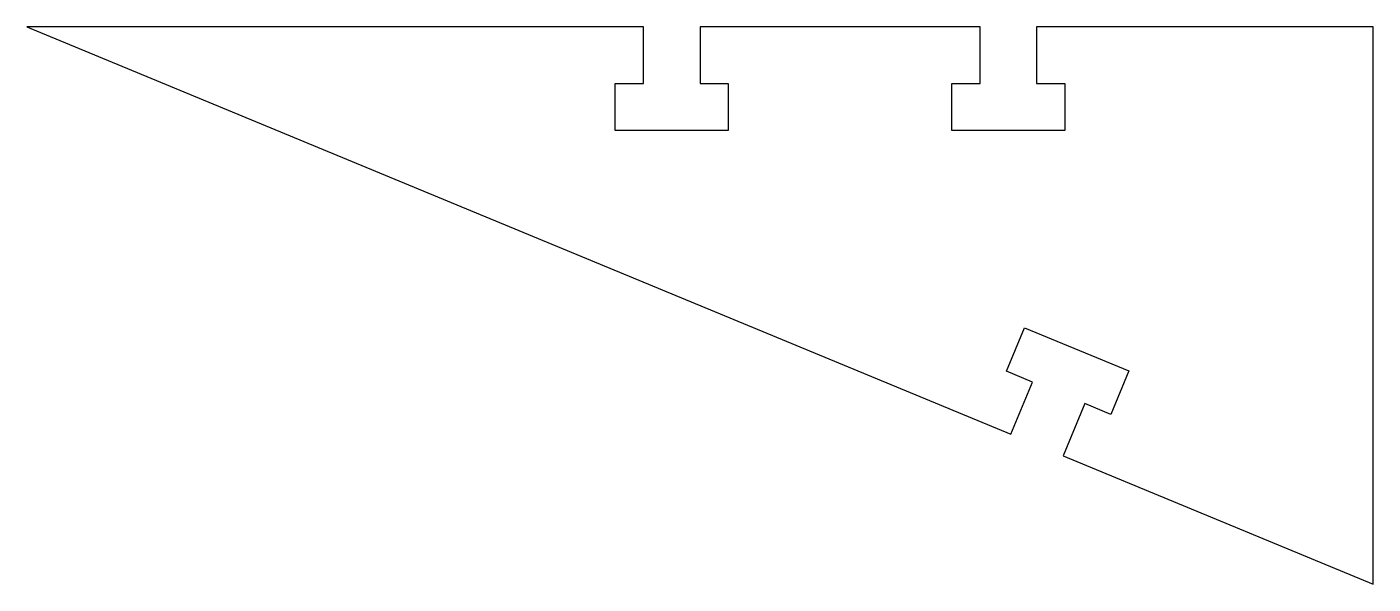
# Model space of a CAD drawing. Header units: millimetres. Extents: x -41.5 to 30, y -29.6 to 0.
import ezdxf

# ---------------------------------------------------------------- set-up
doc = ezdxf.new("R2010")
doc.units = ezdxf.units.MM
doc.layers.get('0').update_dxf_attribs({"linetype": 'CONTINUOUS'})

msp = doc.modelspace()

# ---------------------------------------------------------------- linework, layer by layer
msp.add_lwpolyline([(9.13, -3), (9.13, 0), (-5.74, 0), (-5.74, -3), (-4.24, -3), (-4.24, -5.5), (-10.24, -5.5), (-10.24, -3), (-8.74, -3), (-8.74, 0), (-41.481, 0), (10.772, -21.638), (11.92, -18.866), (10.534, -18.292), (11.491, -15.982), (17.034, -18.278), (16.078, -20.588), (14.692, -20.014), (13.544, -22.786), (30, -29.6), (30, 0), (12.13, 0), (12.13, -3), (13.63, -3), (13.63, -5.5), (7.63, -5.5), (7.63, -3)], close=True)

doc.saveas('drawing.dxf')
